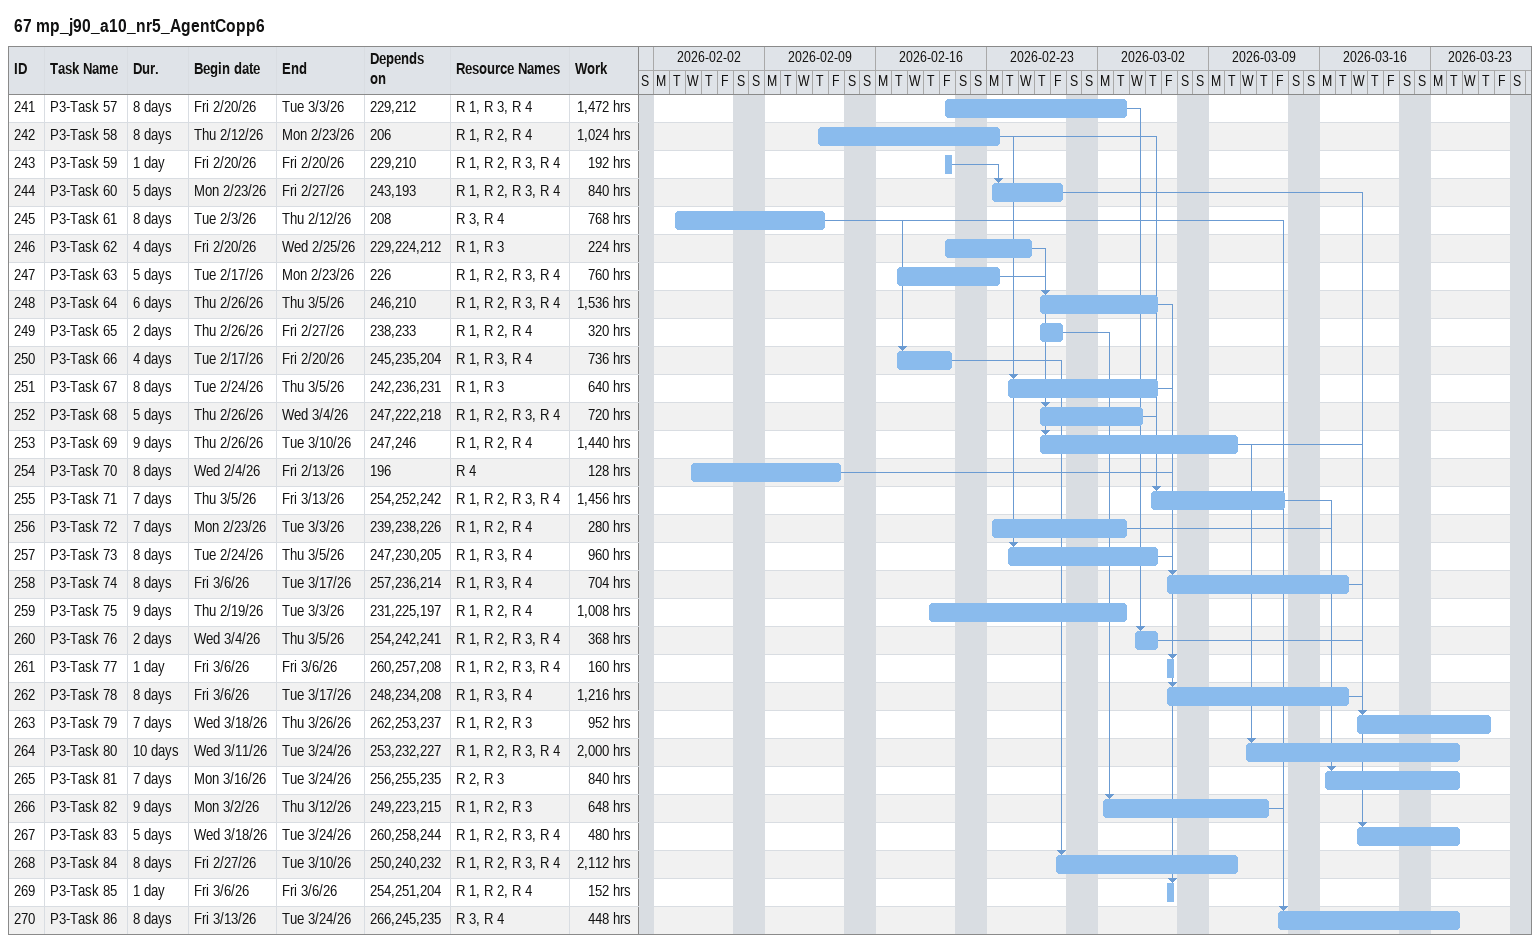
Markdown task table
67 mp_j90_a10_nr5_AgentCopp6

| ID | Task | Duration | Start | Finish | Predecessors | Resources | Work (h) |
|---|---|---|---|---|---|---|---|
| 241 | P3-Task 57 | 8d | 2026-02-20 | 2026-03-03 | 229, 212 | R 1, R 3, R 4 | 1472 |
| 242 | P3-Task 58 | 8d | 2026-02-12 | 2026-02-23 | 206 | R 1, R 2, R 4 | 1024 |
| 243 | P3-Task 59 | 1d | 2026-02-20 | 2026-02-20 | 229, 210 | R 1, R 2, R 3, R 4 | 192 |
| 244 | P3-Task 60 | 5d | 2026-02-23 | 2026-02-27 | 243, 193 | R 1, R 2, R 3, R 4 | 840 |
| 245 | P3-Task 61 | 8d | 2026-02-03 | 2026-02-12 | 208 | R 3, R 4 | 768 |
| 246 | P3-Task 62 | 4d | 2026-02-20 | 2026-02-25 | 229, 224, 212 | R 1, R 3 | 224 |
| 247 | P3-Task 63 | 5d | 2026-02-17 | 2026-02-23 | 226 | R 1, R 2, R 3, R 4 | 760 |
| 248 | P3-Task 64 | 6d | 2026-02-26 | 2026-03-05 | 246, 210 | R 1, R 2, R 3, R 4 | 1536 |
| 249 | P3-Task 65 | 2d | 2026-02-26 | 2026-02-27 | 238, 233 | R 1, R 2, R 4 | 320 |
| 250 | P3-Task 66 | 4d | 2026-02-17 | 2026-02-20 | 245, 235, 204 | R 1, R 3, R 4 | 736 |
| 251 | P3-Task 67 | 8d | 2026-02-24 | 2026-03-05 | 242, 236, 231 | R 1, R 3 | 640 |
| 252 | P3-Task 68 | 5d | 2026-02-26 | 2026-03-04 | 247, 222, 218 | R 1, R 2, R 3, R 4 | 720 |
| 253 | P3-Task 69 | 9d | 2026-02-26 | 2026-03-10 | 247, 246 | R 1, R 2, R 4 | 1440 |
| 254 | P3-Task 70 | 8d | 2026-02-04 | 2026-02-13 | 196 | R 4 | 128 |
| 255 | P3-Task 71 | 7d | 2026-03-05 | 2026-03-13 | 254, 252, 242 | R 1, R 2, R 3, R 4 | 1456 |
| 256 | P3-Task 72 | 7d | 2026-02-23 | 2026-03-03 | 239, 238, 226 | R 1, R 2, R 4 | 280 |
| 257 | P3-Task 73 | 8d | 2026-02-24 | 2026-03-05 | 247, 230, 205 | R 1, R 3, R 4 | 960 |
| 258 | P3-Task 74 | 8d | 2026-03-06 | 2026-03-17 | 257, 236, 214 | R 1, R 3, R 4 | 704 |
| 259 | P3-Task 75 | 9d | 2026-02-19 | 2026-03-03 | 231, 225, 197 | R 1, R 2, R 4 | 1008 |
| 260 | P3-Task 76 | 2d | 2026-03-04 | 2026-03-05 | 254, 242, 241 | R 1, R 2, R 3, R 4 | 368 |
| 261 | P3-Task 77 | 1d | 2026-03-06 | 2026-03-06 | 260, 257, 208 | R 1, R 2, R 3, R 4 | 160 |
| 262 | P3-Task 78 | 8d | 2026-03-06 | 2026-03-17 | 248, 234, 208 | R 1, R 3, R 4 | 1216 |
| 263 | P3-Task 79 | 7d | 2026-03-18 | 2026-03-26 | 262, 253, 237 | R 1, R 2, R 3 | 952 |
| 264 | P3-Task 80 | 10d | 2026-03-11 | 2026-03-24 | 253, 232, 227 | R 1, R 2, R 3, R 4 | 2000 |
| 265 | P3-Task 81 | 7d | 2026-03-16 | 2026-03-24 | 256, 255, 235 | R 2, R 3 | 840 |
| 266 | P3-Task 82 | 9d | 2026-03-02 | 2026-03-12 | 249, 223, 215 | R 1, R 2, R 3 | 648 |
| 267 | P3-Task 83 | 5d | 2026-03-18 | 2026-03-24 | 260, 258, 244 | R 1, R 2, R 3, R 4 | 480 |
| 268 | P3-Task 84 | 8d | 2026-02-27 | 2026-03-10 | 250, 240, 232 | R 1, R 2, R 3, R 4 | 2112 |
| 269 | P3-Task 85 | 1d | 2026-03-06 | 2026-03-06 | 254, 251, 204 | R 1, R 2, R 4 | 152 |
| 270 | P3-Task 86 | 8d | 2026-03-13 | 2026-03-24 | 266, 245, 235 | R 3, R 4 | 448 |
